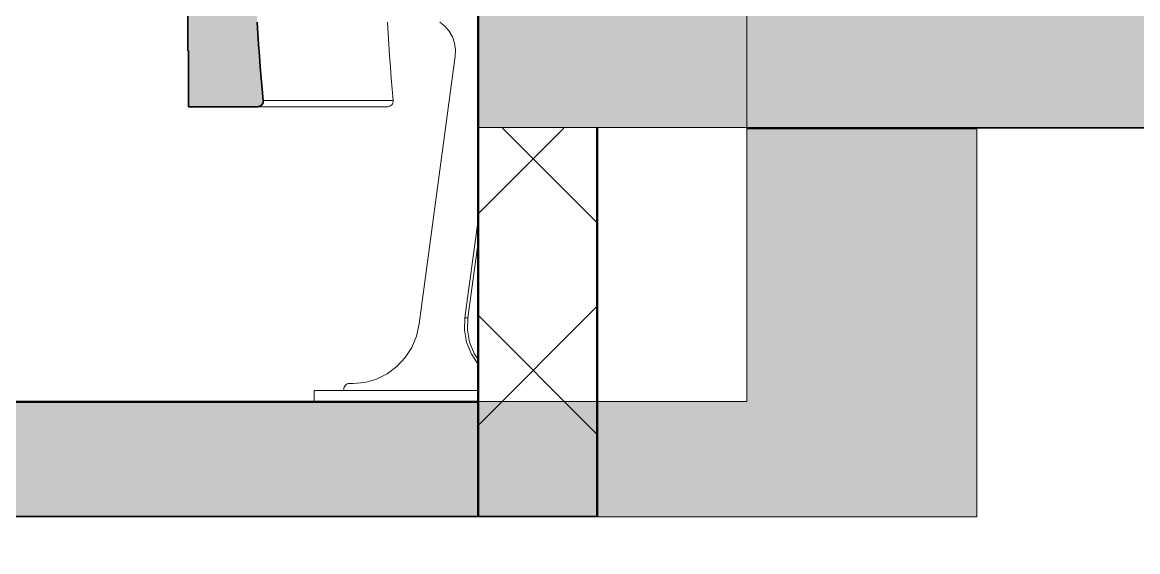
# Model space of a CAD drawing. Header units: millimetres. Extents: x -48147 to 1422273, y -494195 to 18123.
# Drawn here: x 1394780 to 1395750, y -487974 to -487514 of the extents above; entities that cross this region are included whole.
import ezdxf

# ---------------------------------------------------------------- set-up
doc = ezdxf.new("R2010")
doc.units = ezdxf.units.MM
doc.header["$MEASUREMENT"] = 0
doc.linetypes.add('Wipeout_Contour', pattern=[1000, 0, -1000])
for name, color, linetype, lineweight in [('HATCHING_Pen_No__1', 7, 'Continuous', 13), ('New_A-20-M_Floor_Slab_Pen_No__87', 8, 'Continuous', 20), ('New_A-35-M_FFE_Fixed_Pen_No__1', 7, 'Continuous', 13)]:
    doc.layers.add(name, color=color, linetype=linetype, lineweight=lineweight)
for name, color, linetype, lineweight, true_color in [('HATCHING_Pen_No__145', 7, 'Continuous', 0, 0xa6a6a6), ('New_A-20-M_Floor_Slab_Pen_No__107', 7, 'Continuous', 15, 0xa6a6a6), ('New_A-20-M_Floor_Slab_Pen_No__27', 7, 'Continuous', 50, 0x2a2a2a), ('New_A-20-M_Floor_Slab_Pen_No__29', 7, 'Continuous', 50, 0x2a2a2a), ('New_A-20-M_Floor_Slab_Pen_No__81', 7, 'Continuous', 20, 0x6a6a6a), ('New_A-35-M_FFE_Fixed_Pen_No__104', 7, 'Continuous', 15, 0xa6a6a6), ('New_A-35-M_FFE_Fixed_Pen_No__44', 7, 'Continuous', 35, 0x444444)]:
    doc.layers.add(name, color=color, linetype=linetype, lineweight=lineweight, true_color=true_color)
for name, color, linetype in [('New_A-20-M_Floor_Slab', 7, 'Continuous'), ('New_A-20-M_Roof', 7, 'Continuous'), ('New_A-25-M_Wall_Int', 7, 'Continuous'), ('New_A-35-M_FFE_Fixed', 7, 'Continuous')]:
    doc.layers.add(name, color=color, linetype=linetype)

# ---------------------------------------------------------------- blocks, each defined once
blk = doc.blocks.new('Section Elem_187_2', base_point=(1383917.51, -489195.03))
at = {"color": 254, "linetype": 'Wipeout_Contour', "lineweight": 0, "ltscale": 5913535.583764167}
blk.add_wipeout([(1398261.86, -487179.4), (1392658.72, -489125.14), (1392664.88, -489142.89), (1398261.86, -487199.29)], dxfattribs=at).dxf.layer = 'New_A-20-M_Roof'
blk = doc.blocks.new('Section Elem_220_2', base_point=(1383917.51, -489195.03))
at = {"color": 254, "linetype": 'Wipeout_Contour', "lineweight": 0, "ltscale": 8867889.407911677}
blk.add_wipeout([(1395167.5, -487770.62), (1395167.17, -487781.28), (1395169.03, -487791.77), (1395173, -487801.61), (1395176.39, -487806.64), (1395176.39, -487704.64)], dxfattribs=at).dxf.layer = 'New_A-20-M_Floor_Slab'
blk = doc.blocks.new('Section Elem_227_2', base_point=(1383917.51, -489195.03))
at = {"color": 254, "linetype": 'Wipeout_Contour', "lineweight": 0, "ltscale": 5913201.70841351}
blk.add_wipeout([(1395609.99, -487605.53), (1395409.99, -487605.53), (1395409.99, -487943.53), (1395609.99, -487943.53)], dxfattribs=at).dxf.layer = 'New_A-20-M_Floor_Slab'
at = {"layer": 'New_A-20-M_Floor_Slab_Pen_No__87', "linetype": 'Continuous'}
for p, q in [((1395609.99, -487943.53), (1395609.99, -487605.53)), ((1395409.99, -487943.53), (1395609.99, -487943.53))]:
    blk.add_line(p, q, dxfattribs=at)
blk = doc.blocks.new('Section Elem_295_2', base_point=(1383917.51, -489195.03))
at = {"layer": 'New_A-35-M_FFE_Fixed_Pen_No__44', "linetype": 'Continuous'}
for q in [(1394924.26, -487538.51), (1394924.78, -487587.01)]:
    blk.add_line((1394924.78, -487538.51), q, dxfattribs=at)
at = {"layer": 'New_A-35-M_FFE_Fixed_Pen_No__44', "linetype": 'Continuous', "flags": 128}
blk.add_lwpolyline([(1394924.26, -487394.51), (1394924.26, -487526.51), (1394924.26, -487538.51)], dxfattribs=at)
at = {"color": 254, "linetype": 'Wipeout_Contour', "lineweight": 0, "ltscale": 5911187.640683908}
blk.add_wipeout([(1394988.81, -487571.83), (1394989.77, -487581.52), (1395102.69, -487581.52), (1395101.8, -487571.83)], dxfattribs=at).dxf.layer = 'New_A-35-M_FFE_Fixed'
at = {"color": 254, "linetype": 'Wipeout_Contour', "lineweight": 0, "ltscale": 7389969.884500098}
blk.add_wipeout([(1395170.41, -487801.61), (1395176.31, -487810.35), (1395176.39, -487810.35), (1395176.39, -487806.64), (1395173, -487801.61)], dxfattribs=at).dxf.layer = 'New_A-35-M_FFE_Fixed'
at = {"color": 254, "linetype": 'Wipeout_Contour', "lineweight": 0, "ltscale": 5911757.488592748}
blk.add_wipeout([(1395033.89, -487843.53), (1395176.39, -487843.53), (1395176.39, -487833.53), (1395033.89, -487833.53)], dxfattribs=at).dxf.layer = 'New_A-35-M_FFE_Fixed'
at = {"layer": 'New_A-35-M_FFE_Fixed_Pen_No__1', "linetype": 'Continuous'}
blk.add_line((1395033.89, -487843.53), (1395033.89, -487833.53), dxfattribs=at)
at = {"color": 254, "linetype": 'Wipeout_Contour', "lineweight": 0, "ltscale": 5911171.503811872}
blk.add_wipeout([(1394987.93, -487562.15), (1394988.81, -487571.83), (1395101.8, -487571.83), (1395100.97, -487562.15)], dxfattribs=at).dxf.layer = 'New_A-35-M_FFE_Fixed'
at = {"color": 254, "linetype": 'Wipeout_Contour', "lineweight": 0, "ltscale": 5911192.671717536}
blk.add_wipeout([(1394986.71, -487586.58), (1395099.84, -487586.58), (1395100.71, -487586.06), (1394987.65, -487586.06)], dxfattribs=at).dxf.layer = 'New_A-35-M_FFE_Fixed'
at = {"color": 254, "linetype": 'Wipeout_Contour', "lineweight": 0, "ltscale": 5911946.091947004}
blk.add_wipeout([(1395166.44, -487791.77), (1395170.41, -487801.61), (1395173, -487801.61), (1395169.03, -487791.77)], dxfattribs=at).dxf.layer = 'New_A-35-M_FFE_Fixed'
at = {"color": 254, "linetype": 'Wipeout_Contour', "lineweight": 0, "ltscale": 4433991.3015249}
blk.add_wipeout([(1395176.31, -487810.35), (1395176.39, -487810.43), (1395176.39, -487810.35)], dxfattribs=at).dxf.layer = 'New_A-35-M_FFE_Fixed'
at = {"color": 254, "linetype": 'Wipeout_Contour', "lineweight": 0, "ltscale": 5911155.613548733}
blk.add_wipeout([(1394987.11, -487552.45), (1394987.93, -487562.15), (1395100.97, -487562.15), (1395100.21, -487552.45)], dxfattribs=at).dxf.layer = 'New_A-35-M_FFE_Fixed'
at = {"color": 254, "linetype": 'Wipeout_Contour', "lineweight": 0, "ltscale": 5911189.648289023}
blk.add_wipeout([(1394986.71, -487586.58), (1394985.69, -487586.9), (1395098.89, -487586.9), (1395099.84, -487586.58)], dxfattribs=at).dxf.layer = 'New_A-35-M_FFE_Fixed'
at = {"color": 254, "linetype": 'Wipeout_Contour', "lineweight": 0, "ltscale": 5911921.664019488}
blk.add_wipeout([(1395167.17, -487781.28), (1395164.58, -487781.28), (1395166.44, -487791.77), (1395169.03, -487791.77)], dxfattribs=at).dxf.layer = 'New_A-35-M_FFE_Fixed'
at = {"color": 254, "linetype": 'Wipeout_Contour', "lineweight": 0, "ltscale": 5911139.970664679}
blk.add_wipeout([(1394986.37, -487542.76), (1394987.11, -487552.45), (1395100.21, -487552.45), (1395099.52, -487542.76)], dxfattribs=at).dxf.layer = 'New_A-35-M_FFE_Fixed'
at = {"color": 254, "linetype": 'Wipeout_Contour', "lineweight": 0, "ltscale": 5911186.103055627}
blk.add_wipeout([(1394985.69, -487586.9), (1394984.62, -487587.01), (1395097.88, -487587.01), (1395098.89, -487586.9)], dxfattribs=at).dxf.layer = 'New_A-35-M_FFE_Fixed'
at = {"color": 254, "linetype": 'Wipeout_Contour', "lineweight": 0, "ltscale": 5911124.575884999}
blk.add_wipeout([(1394985.69, -487533.05), (1394986.37, -487542.76), (1395099.52, -487542.76), (1395098.89, -487533.05)], dxfattribs=at).dxf.layer = 'New_A-35-M_FFE_Fixed'
at = {"color": 254, "linetype": 'Wipeout_Contour', "lineweight": 0, "ltscale": 5911197.374838108}
blk.add_wipeout([(1394989.76, -487582.56), (1394989.53, -487583.57), (1395102.47, -487583.57), (1395102.69, -487582.56)], dxfattribs=at).dxf.layer = 'New_A-35-M_FFE_Fixed'
at = {"color": 254, "linetype": 'Wipeout_Contour', "lineweight": 0, "ltscale": 5911109.430009374}
blk.add_wipeout([(1395098.32, -487523.35), (1394985.08, -487523.35), (1394985.69, -487533.05), (1395098.89, -487533.05)], dxfattribs=at).dxf.layer = 'New_A-35-M_FFE_Fixed'
at = {"color": 254, "linetype": 'Wipeout_Contour', "lineweight": 0, "ltscale": 5911197.445909481}
blk.add_wipeout([(1394989.09, -487584.52), (1395102.06, -487584.52), (1395102.47, -487583.57), (1394989.53, -487583.57)], dxfattribs=at).dxf.layer = 'New_A-35-M_FFE_Fixed'
at = {"color": 254, "linetype": 'Wipeout_Contour', "lineweight": 0, "ltscale": 5911094.533739932}
blk.add_wipeout([(1395097.82, -487513.64), (1394984.55, -487513.64), (1394985.08, -487523.35), (1395098.32, -487523.35)], dxfattribs=at).dxf.layer = 'New_A-35-M_FFE_Fixed'
at = {"color": 254, "linetype": 'Wipeout_Contour', "lineweight": 0, "ltscale": 5911195.042241219}
blk.add_wipeout([(1394988.45, -487585.36), (1394987.65, -487586.06), (1395100.71, -487586.06), (1395101.46, -487585.36)], dxfattribs=at).dxf.layer = 'New_A-35-M_FFE_Fixed'
at = {"color": 254, "linetype": 'Wipeout_Contour', "lineweight": 0, "ltscale": 5911196.656987463}
blk.add_wipeout([(1394989.09, -487584.52), (1394988.45, -487585.36), (1395101.46, -487585.36), (1395102.06, -487584.52)], dxfattribs=at).dxf.layer = 'New_A-35-M_FFE_Fixed'
at = {"color": 254, "linetype": 'Wipeout_Contour', "lineweight": 0, "ltscale": 5911196.446791319}
blk.add_wipeout([(1394989.77, -487581.52), (1394989.76, -487582.56), (1395102.69, -487582.56), (1395102.69, -487581.52)], dxfattribs=at).dxf.layer = 'New_A-35-M_FFE_Fixed'
at = {"layer": 'New_A-35-M_FFE_Fixed_Pen_No__104', "linetype": 'Continuous'}
blk.add_hatch(color=256, dxfattribs=at).paths.add_polyline_path([(1394989.09, -487584.52), (1394989.53, -487583.57), (1394989.76, -487582.56), (1394989.77, -487581.52), (1394988.81, -487571.83), (1394987.93, -487562.15), (1394987.11, -487552.45), (1394986.37, -487542.76), (1394985.69, -487533.05), (1394985.08, -487523.35), (1394984.55, -487513.64), (1394984.08, -487503.92), (1394983.88, -487499.25), (1394983.7, -487494.57), (1394983.53, -487489.9), (1394983.38, -487485.22), (1394983.25, -487480.54), (1394983.13, -487475.86), (1394983.03, -487471.19), (1394982.94, -487466.51), (1394982.88, -487462.88), (1394982.84, -487459.26), (1394982.8, -487455.63), (1394982.77, -487452.01), (1394982.76, -487448.38), (1394982.75, -487444.76), (1394982.75, -487441.13), (1394982.77, -487437.51), (1394983, -487418.04), (1394983.51, -487398.57), (1394984.3, -487379.11), (1394985.38, -487359.67), (1394986.73, -487340.24), (1394988.36, -487320.83), (1394990.28, -487301.45), (1394992.47, -487282.09), (1394994.13, -487265.07), (1394995.01, -487247.99), (1394995.12, -487230.9), (1394994.46, -487213.81), (1394993.02, -487196.78), (1394990.81, -487179.81), (1394987.83, -487162.96), (1394984.09, -487146.25), (1394983.06, -487143.4), (1394981.47, -487140.81), (1394979.36, -487138.58), (1394976.84, -487136.8), (1394974.01, -487135.55), (1394970.97, -487134.86), (1394967.85, -487134.78), (1394964.77, -487135.31), (1394926.87, -487145.63), (1394924.26, -487146.59), (1394921.87, -487147.99), (1394919.78, -487149.79), (1394918.05, -487151.91), (1394916.75, -487154.3), (1394915.91, -487156.88), (1394915.57, -487159.56), (1394915.73, -487162.26), (1394924.81, -487238.13), (1394924.81, -487394.51), (1394924.26, -487394.51), (1394924.26, -487526.51), (1394924.26, -487538.51), (1394924.78, -487538.51), (1394924.78, -487587.01), (1394930.99, -487587.01), (1394943.41, -487587.01), (1394984.62, -487587.01), (1394985.69, -487586.9), (1394986.71, -487586.58), (1394987.65, -487586.06), (1394988.45, -487585.36)])
at = {"layer": 'New_A-35-M_FFE_Fixed_Pen_No__44', "linetype": 'Continuous', "flags": 128}
blk.add_lwpolyline([(1394924.78, -487587.01), (1394930.99, -487587.01), (1394943.41, -487587.01), (1394984.62, -487587.01), (1394985.69, -487586.9), (1394986.71, -487586.58), (1394987.65, -487586.06), (1394988.45, -487585.36), (1394989.09, -487584.52), (1394989.53, -487583.57), (1394989.76, -487582.56), (1394989.77, -487581.52), (1394988.81, -487571.83), (1394987.93, -487562.15), (1394987.11, -487552.45), (1394986.37, -487542.76), (1394985.69, -487533.05), (1394985.08, -487523.35), (1394984.55, -487513.64)], dxfattribs=at)
at = {"color": 254, "linetype": 'Wipeout_Contour', "lineweight": 0, "ltscale": 130051139.0527975}
blk.add_wipeout([(1395059.68, -487832.53), (1395059.68, -487833.53), (1395176.39, -487833.53), (1395176.39, -487810.43), (1395176.31, -487810.35), (1395170.41, -487801.61), (1395166.44, -487791.77), (1395164.58, -487781.28), (1395164.91, -487770.62), (1395176.39, -487685.45), (1395176.39, -487505.53), (1395200.65, -487505.53), (1395310.39, -486691.69), (1395312.24, -486683.31), (1395315.45, -486675.39), (1395319.92, -486668.15), (1395325.52, -486661.81), (1395332.09, -486656.56), (1395339.43, -486652.55), (1395347.33, -486649.89), (1395355.54, -486648.68), (1395356.45, -486648.54), (1395357.31, -486648.22), (1395358.1, -486647.75), (1395358.78, -486647.12), (1395359.35, -486646.38), (1395359.76, -486645.54), (1395360.02, -486644.63), (1395360.1, -486643.69), (1395360.1, -486642.6), (1395278.02, -486642.6), (1395273.99, -486672.32), (1395174.3, -487411.65), (1395173.13, -487416.88), (1395171.08, -487421.8), (1395168.21, -487426.27), (1395164.62, -487430.14), (1395160.43, -487433.28), (1395155.76, -487435.6), (1395150.76, -487437.03), (1395145.6, -487437.51), (1395096.16, -487437.51), (1395096.15, -487441.13), (1395096.14, -487444.76), (1395096.15, -487448.38), (1395096.17, -487452.01), (1395096.19, -487455.63), (1395096.23, -487459.26), (1395096.27, -487462.88), (1395096.32, -487466.51), (1395096.4, -487471.19), (1395096.5, -487475.86), (1395096.61, -487480.54), (1395096.73, -487485.22), (1395096.87, -487489.9), (1395097.03, -487494.57), (1395097.2, -487499.25), (1395097.36, -487503.27), (1395103.83, -487504.43), (1395113.51, -487506.14), (1395123.19, -487507.81), (1395132.88, -487509.45), (1395138.23, -487510.98), (1395143.2, -487513.54), (1395147.61, -487517.04), (1395151.3, -487521.34), (1395154.12, -487526.29), (1395155.98, -487531.71), (1395156.81, -487537.4), (1395156.57, -487543.15), (1395151.84, -487578.19), (1395125.2, -487775.83), (1395122.85, -487786.27), (1395118.75, -487796.12), (1395113.02, -487805.06), (1395105.84, -487812.8), (1395097.45, -487819.08), (1395088.11, -487823.73), (1395078.12, -487826.57), (1395067.8, -487827.53), (1395064.51, -487827.53), (1395063.56, -487827.63), (1395062.66, -487827.91), (1395061.82, -487828.37), (1395061.09, -487829), (1395060.49, -487829.75), (1395060.04, -487830.62), (1395059.77, -487831.56)], dxfattribs=at).dxf.layer = 'New_A-35-M_FFE_Fixed'
at = {"layer": 'New_A-35-M_FFE_Fixed_Pen_No__1', "linetype": 'Continuous'}
for p, q in [((1395097.82, -487513.64), (1395098.32, -487523.35)), ((1395147.61, -487517.04), (1395143.2, -487513.54)), ((1395098.32, -487523.35), (1395098.89, -487533.05)), ((1395151.3, -487521.34), (1395147.61, -487517.04)), ((1395154.12, -487526.29), (1395151.3, -487521.34)), ((1395098.89, -487533.05), (1395099.52, -487542.76)), ((1395155.98, -487531.71), (1395154.12, -487526.29)), ((1395156.81, -487537.4), (1395155.98, -487531.71)), ((1395099.52, -487542.76), (1395100.21, -487552.45)), ((1395125.2, -487775.83), (1395156.57, -487543.15)), ((1395156.57, -487543.15), (1395156.81, -487537.4)), ((1395100.21, -487552.45), (1395100.97, -487562.15)), ((1395100.97, -487562.15), (1395101.8, -487571.83)), ((1395101.8, -487571.83), (1395102.69, -487581.52)), ((1394989.77, -487581.52), (1395102.69, -487581.52)), ((1395102.69, -487582.56), (1395102.47, -487583.57)), ((1395102.69, -487581.52), (1395102.69, -487582.56)), ((1394984.62, -487587.01), (1395097.88, -487587.01)), ((1395098.89, -487586.9), (1395097.88, -487587.01)), ((1395099.84, -487586.58), (1395098.89, -487586.9)), ((1395100.71, -487586.06), (1395099.84, -487586.58)), ((1395101.46, -487585.36), (1395100.71, -487586.06)), ((1395102.06, -487584.52), (1395101.46, -487585.36)), ((1395102.47, -487583.57), (1395102.06, -487584.52)), ((1395122.85, -487786.27), (1395125.2, -487775.83)), ((1395118.75, -487796.12), (1395122.85, -487786.27)), ((1395166.44, -487791.77), (1395170.41, -487801.61)), ((1395169.03, -487791.77), (1395173, -487801.61)), ((1395105.84, -487812.8), (1395113.02, -487805.06)), ((1395113.02, -487805.06), (1395118.75, -487796.12)), ((1395170.41, -487801.61), (1395176.31, -487810.35)), ((1395173, -487801.61), (1395176.39, -487806.64)), ((1395097.45, -487819.08), (1395105.84, -487812.8)), ((1395078.12, -487826.57), (1395088.11, -487823.73)), ((1395088.11, -487823.73), (1395097.45, -487819.08)), ((1395033.89, -487833.53), (1395176.39, -487833.53)), ((1395059.68, -487832.53), (1395059.77, -487831.56)), ((1395059.68, -487833.53), (1395059.68, -487832.53)), ((1395059.77, -487831.56), (1395060.04, -487830.62)), ((1395060.04, -487830.62), (1395060.49, -487829.75)), ((1395060.49, -487829.75), (1395061.09, -487829)), ((1395061.09, -487829), (1395061.82, -487828.37)), ((1395061.82, -487828.37), (1395062.66, -487827.91)), ((1395062.66, -487827.91), (1395063.56, -487827.63)), ((1395063.56, -487827.63), (1395064.51, -487827.53)), ((1395064.51, -487827.53), (1395067.8, -487827.53)), ((1395067.8, -487827.53), (1395078.12, -487826.57))]:
    blk.add_line(p, q, dxfattribs=at)
at = {"color": 254, "linetype": 'Wipeout_Contour', "lineweight": 0, "ltscale": 5911867.614412351}
blk.add_wipeout([(1395176.39, -487685.45), (1395164.91, -487770.62), (1395167.5, -487770.62), (1395176.39, -487704.64)], dxfattribs=at).dxf.layer = 'New_A-35-M_FFE_Fixed'
at = {"color": 254, "linetype": 'Wipeout_Contour', "lineweight": 0, "ltscale": 5911904.808538329}
blk.add_wipeout([(1395164.58, -487781.28), (1395167.17, -487781.28), (1395167.5, -487770.62), (1395164.91, -487770.62)], dxfattribs=at).dxf.layer = 'New_A-35-M_FFE_Fixed'
at = {"layer": 'New_A-35-M_FFE_Fixed_Pen_No__1', "linetype": 'Continuous'}
for p, q in [((1395176.39, -487685.45), (1395164.91, -487770.62)), ((1395176.39, -487704.64), (1395167.5, -487770.62)), ((1395164.91, -487770.62), (1395164.58, -487781.28)), ((1395164.91, -487770.62), (1395167.5, -487770.62)), ((1395167.5, -487770.62), (1395167.17, -487781.28)), ((1395164.58, -487781.28), (1395166.44, -487791.77)), ((1395167.17, -487781.28), (1395169.03, -487791.77))]:
    blk.add_line(p, q, dxfattribs=at)
blk = doc.blocks.new('Section Elem_299_2', base_point=(1383917.51, -489195.03))
at = {"layer": 'New_A-20-M_Floor_Slab_Pen_No__81', "linetype": 'Continuous', "lineweight": 0, "true_color": 0x353535}
blk.add_hatch(color=250, dxfattribs=at).paths.add_polyline_path([(1395176.39, -487943.53), (1395176.39, -487843.53), (1394203.24, -487843.53), (1394203.24, -487943.53)])
at = {"layer": 'New_A-20-M_Floor_Slab_Pen_No__29', "linetype": 'Continuous'}
for p, q in [((1395176.39, -487843.53), (1394203.24, -487843.53)), ((1395176.39, -487943.53), (1394306.76, -487943.53))]:
    blk.add_line(p, q, dxfattribs=at)
blk = doc.blocks.new('Section Elem_300_2', base_point=(1383917.51, -489195.03))
at = {"layer": 'New_A-20-M_Floor_Slab_Pen_No__81', "linetype": 'Continuous', "lineweight": 0, "true_color": 0x353535}
blk.add_hatch(color=250, dxfattribs=at).paths.add_polyline_path([(1396149.55, -487605.53), (1396149.55, -487505.53), (1395176.39, -487505.53), (1395176.39, -487605.53)])
at = {"layer": 'New_A-20-M_Floor_Slab_Pen_No__29', "linetype": 'Continuous'}
for p, q in [((1395176.39, -487505.53), (1395176.39, -487605.53)), ((1395279.92, -487605.53), (1395176.39, -487605.53)), ((1396149.55, -487605.53), (1395279.92, -487605.53))]:
    blk.add_line(p, q, dxfattribs=at)
blk = doc.blocks.new('Section Elem_306_2', base_point=(1383917.51, -489195.03))
at = {"color": 254, "linetype": 'Wipeout_Contour', "lineweight": 0, "ltscale": 5912578.545095759}
blk.add_wipeout([(1395279.92, -487605.53), (1395279.92, -487943.53), (1395409.99, -487943.53), (1395409.99, -487605.53)], dxfattribs=at).dxf.layer = 'New_A-20-M_Floor_Slab'
at = {"color": 254, "linetype": 'Wipeout_Contour', "lineweight": 0, "ltscale": 5912137.525438045}
blk.add_wipeout([(1395279.92, -487943.53), (1395279.92, -487605.53), (1395176.39, -487605.53), (1395176.39, -487943.53)], dxfattribs=at).dxf.layer = 'New_A-20-M_Floor_Slab'
at = {"layer": 'New_A-20-M_Floor_Slab_Pen_No__107', "linetype": 'Continuous'}
h = blk.add_hatch(dxfattribs=at)
h.set_pattern_fill('Concrete_Block_0002', color=256, style=0, pattern_type=2)
h.set_pattern_definition([(45, (1383917.51, -489195.03), (-91.9239, 91.9239), []), (135, (1383917.51, -489195.03), (91.9239, 91.9239), [])])
h.paths.add_polyline_path([(1395279.92, -487943.53), (1395279.92, -487605.53), (1395176.39, -487605.53), (1395176.39, -487943.53)])
at = {"layer": 'New_A-20-M_Floor_Slab_Pen_No__27', "linetype": 'Continuous'}
for p, q in [((1395176.39, -487605.53), (1395176.39, -487843.53)), ((1395279.92, -487605.53), (1395279.92, -487943.53)), ((1395176.39, -487843.53), (1395176.39, -487943.53)), ((1395279.92, -487943.53), (1395176.39, -487943.53))]:
    blk.add_line(p, q, dxfattribs=at)
at = {"layer": 'New_A-20-M_Floor_Slab_Pen_No__87', "linetype": 'Continuous'}
blk.add_line((1395409.99, -487943.53), (1395279.92, -487943.53), dxfattribs=at)
blk = doc.blocks.new('Section Elem_576_2', base_point=(1383917.51, -489195.03))
at = {"color": 254, "linetype": 'Wipeout_Contour', "lineweight": 0, "ltscale": 32523021.99515742}
blk.add_wipeout([(1392690.51, -488957.53), (1391657.35, -488957.53), (1391657.35, -489195.03), (1398261.86, -489195.03), (1398261.86, -487199.29), (1392664.88, -489142.89), (1392658.72, -489125.14), (1398261.86, -487179.4), (1398261.86, -487041.03), (1398312.69, -487041.03), (1398312.69, -486929.53), (1397556.31, -486929.53), (1397556.31, -487267.53), (1396583.15, -487267.53), (1396583.15, -487605.53), (1395609.99, -487605.53), (1395609.99, -487943.53), (1394636.83, -487943.53), (1394636.83, -488281.53), (1393663.67, -488281.53), (1393663.67, -488619.53), (1392690.51, -488619.53)], dxfattribs=at).dxf.layer = 'New_A-25-M_Wall_Int'

msp = doc.modelspace()

# ---------------------------------------------------------------- block references
at = {"layer": 'New_A-20-M_Roof'}
msp.add_blockref('Section Elem_187_2', (1383917.51, -489195.03), dxfattribs=at)

# ---------------------------------------------------------------- next in the draw order: block references
at = {"layer": 'New_A-20-M_Floor_Slab'}
for name in ['Section Elem_227_2', 'Section Elem_220_2']:
    msp.add_blockref(name, (1383917.51, -489195.03), dxfattribs=at)

# ---------------------------------------------------------------- next in the draw order: block references
at = {"layer": 'New_A-35-M_FFE_Fixed'}
msp.add_blockref('Section Elem_295_2', (1383917.51, -489195.03), dxfattribs=at)

# ---------------------------------------------------------------- next in the draw order: block references
at = {"layer": 'New_A-20-M_Floor_Slab'}
for name in ['Section Elem_300_2', 'Section Elem_299_2']:
    msp.add_blockref(name, (1383917.51, -489195.03), dxfattribs=at)

# ---------------------------------------------------------------- next in the draw order: block references
msp.add_blockref('Section Elem_306_2', (1383917.51, -489195.03), dxfattribs=at)

# ---------------------------------------------------------------- next in the draw order: block references
at = {"layer": 'New_A-25-M_Wall_Int'}
msp.add_blockref('Section Elem_576_2', (1383917.51, -489195.03), dxfattribs=at)

# ---------------------------------------------------------------- next in the draw order: hatches: boundary and pattern name
at = {"layer": 'HATCHING_Pen_No__145', "linetype": 'Continuous'}
for points in [[(1396383.15, -487267.53), (1396583.15, -487267.53), (1396583.15, -487605.53), (1395409.99, -487605.53), (1395409.99, -487505.29), (1396383.15, -487505.28)], [(1395409.99, -487605.53), (1395609.99, -487605.53), (1395609.99, -487943.53), (1394436.83, -487943.53), (1394436.83, -487843.29), (1395409.99, -487843.28)]]:
    msp.add_hatch(color=256, dxfattribs=at).paths.add_polyline_path(points)

# ---------------------------------------------------------------- next in the draw order: linework, layer by layer
at = {"layer": 'HATCHING_Pen_No__1', "linetype": 'Continuous', "flags": 128}
for points in [[(1396383.15, -487267.53), (1396583.15, -487267.53), (1396583.15, -487605.53), (1395409.99, -487605.53), (1395409.99, -487505.29), (1396383.15, -487505.28)], [(1395409.99, -487605.53), (1395609.99, -487605.53), (1395609.99, -487943.53), (1394436.83, -487943.53), (1394436.83, -487843.29), (1395409.99, -487843.28)]]:
    msp.add_lwpolyline(points, close=True, dxfattribs=at)

doc.saveas('drawing.dxf')
